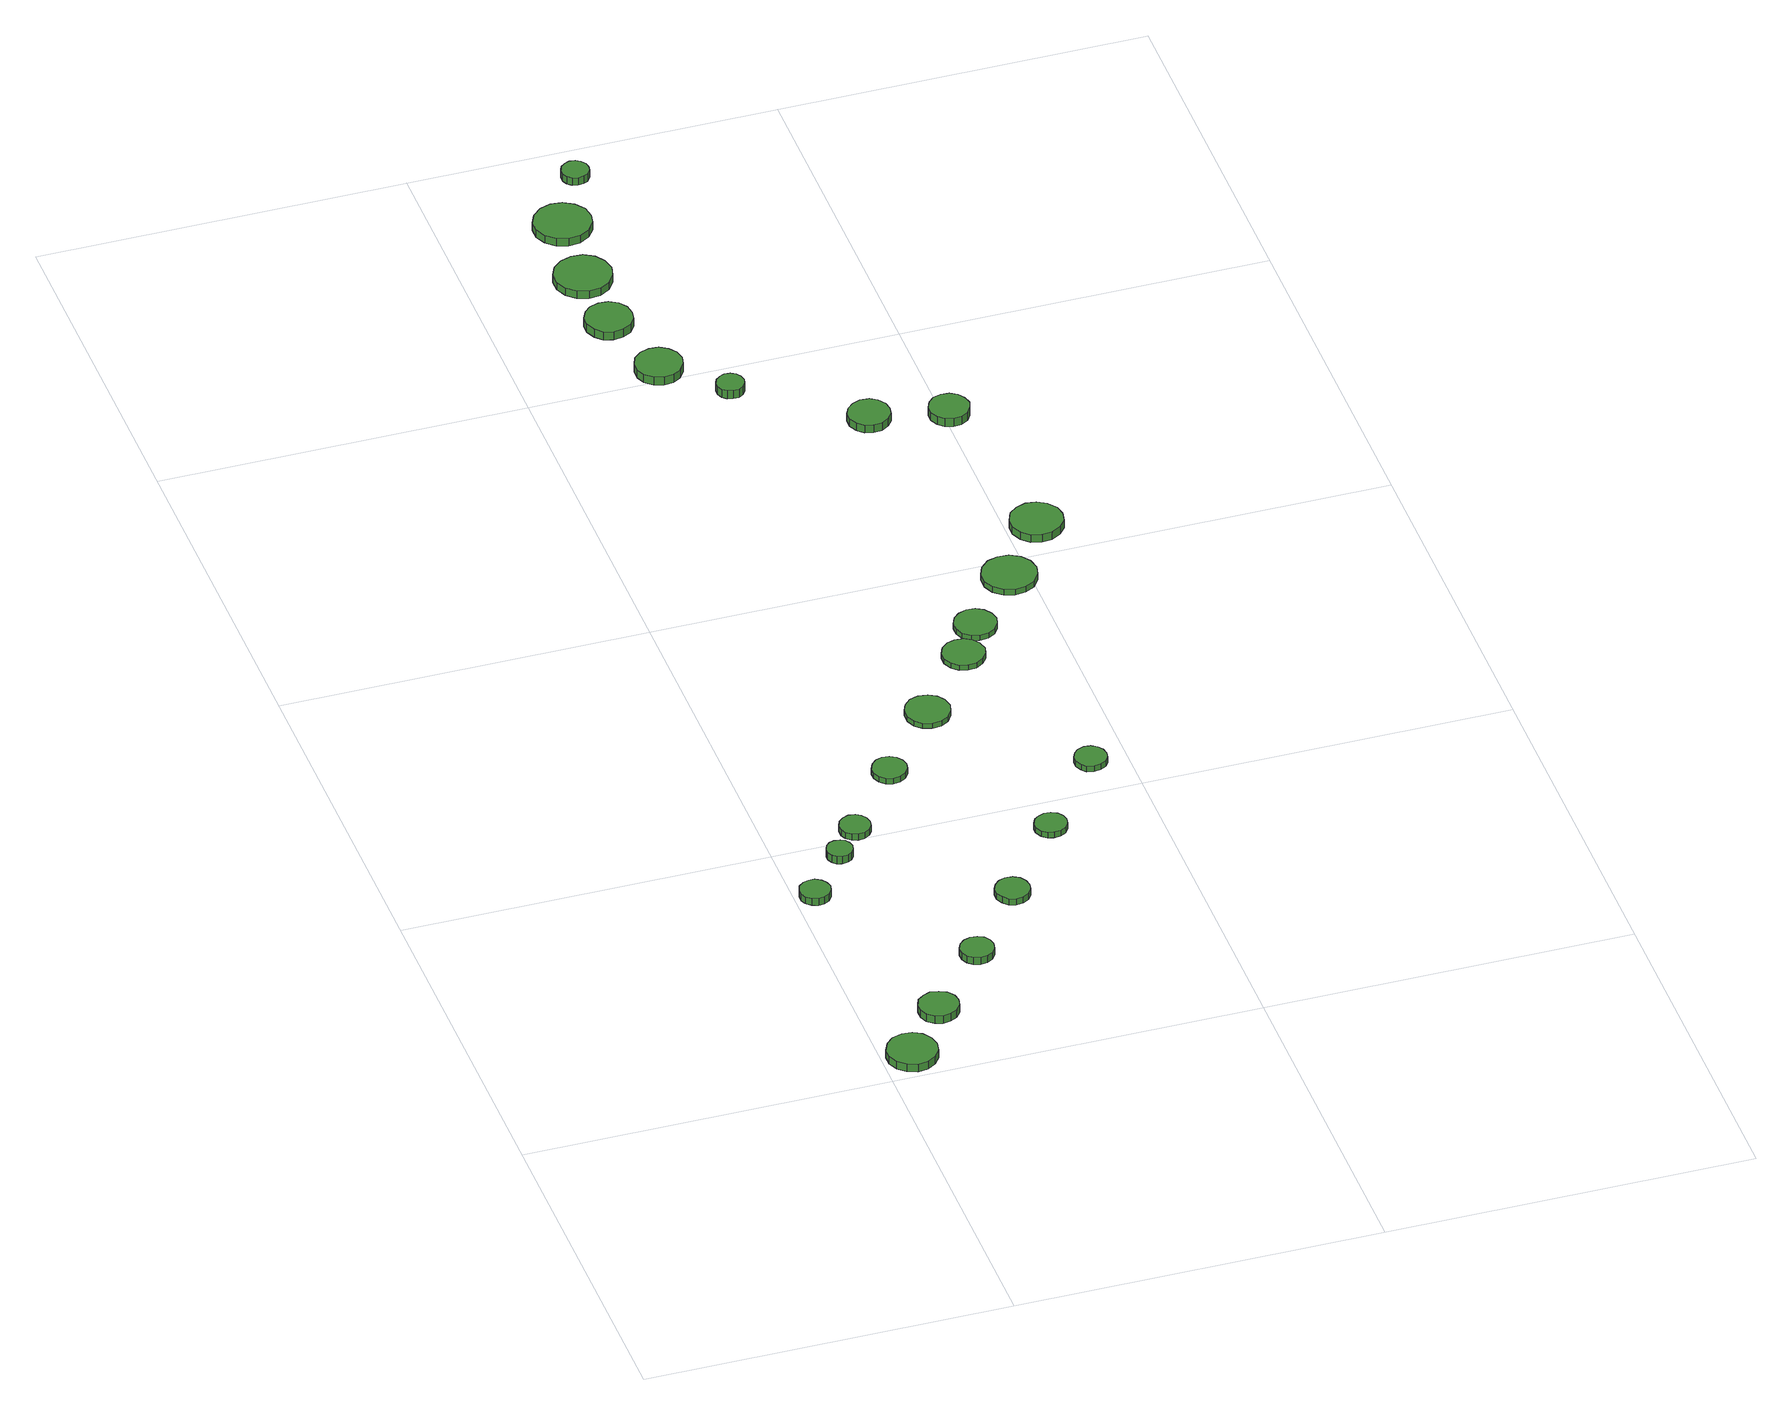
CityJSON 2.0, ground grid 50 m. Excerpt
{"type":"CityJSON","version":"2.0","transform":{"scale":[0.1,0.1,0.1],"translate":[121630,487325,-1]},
"CityObjects":{
"tree1":{"type":"SolitaryVegetationObject","attributes":{"function":"something"},"geometry":[{"type":"MultiSurface","lod":"1","boundaries":[[[0,1,2,3,4,5,6,7,8,9,10,11,12,13,14]],[[15,16,17,18,19,20,21,22,23,24,25,26,27,28,29]],[[0,29,28,1]],[[1,28,27,2]],[[2,27,26,3]],[[3,26,25,4]],[[4,25,24,5]],[[5,24,23,6]],[[6,23,22,7]],[[7,22,21,8]],[[8,21,20,9]],[[9,20,19,10]],[[10,19,18,11]],[[11,18,17,12]],[[12,17,16,13]],[[13,16,15,14]],[[14,15,29,0]]]}]},
"tree2":{"type":"SolitaryVegetationObject","attributes":{"function":"something"},"geometry":[{"type":"MultiSurface","lod":"1","boundaries":[[[30,31,32,33,34,35,36,37,38,39,40,41,42,43,44]],[[45,46,47,48,49,50,51,52,53,54,55,56,57,58,59]],[[30,59,58,31]],[[31,58,57,32]],[[32,57,56,33]],[[33,56,55,34]],[[34,55,54,35]],[[35,54,53,36]],[[36,53,52,37]],[[37,52,51,38]],[[38,51,50,39]],[[39,50,49,40]],[[40,49,48,41]],[[41,48,47,42]],[[42,47,46,43]],[[43,46,45,44]],[[44,45,59,30]]]}]},
"tree3":{"type":"SolitaryVegetationObject","attributes":{"function":"something"},"geometry":[{"type":"MultiSurface","lod":"1","boundaries":[[[60,61,62,63,64,65,66,67,68,69,70,71,72,73,74]],[[75,76,77,78,79,80,81,82,83,84,85,86,87,88,89]],[[60,89,88,61]],[[61,88,87,62]],[[62,87,86,63]],[[63,86,85,64]],[[64,85,84,65]],[[65,84,83,66]],[[66,83,82,67]],[[67,82,81,68]],[[68,81,80,69]],[[69,80,79,70]],[[70,79,78,71]],[[71,78,77,72]],[[72,77,76,73]],[[73,76,75,74]],[[74,75,89,60]]]}]},
"tree4":{"type":"SolitaryVegetationObject","attributes":{"function":"something"},"geometry":[{"type":"MultiSurface","lod":"1","boundaries":[[[90,91,92,93,94,95,96,97,98,99,100,101,102,103,104]],[[105,106,107,108,109,110,111,112,113,114,115,116,117,118,119]],[[90,119,118,91]],[[91,118,117,92]],[[92,117,116,93]],[[93,116,115,94]],[[94,115,114,95]],[[95,114,113,96]],[[96,113,112,97]],[[97,112,111,98]],[[98,111,110,99]],[[99,110,109,100]],[[100,109,108,101]],[[101,108,107,102]],[[102,107,106,103]],[[103,106,105,104]],[[104,105,119,90]]]}]},
"tree5":{"type":"SolitaryVegetationObject","attributes":{"function":"something"},"geometry":[{"type":"MultiSurface","lod":"1","boundaries":[[[120,121,122,123,124,125,126,127,128,129,130,131,132,133,134]],[[135,136,137,138,139,140,141,142,143,144,145,146,147,148,149]],[[120,149,148,121]],[[121,148,147,122]],[[122,147,146,123]],[[123,146,145,124]],[[124,145,144,125]],[[125,144,143,126]],[[126,143,142,127]],[[127,142,141,128]],[[128,141,140,129]],[[129,140,139,130]],[[130,139,138,131]],[[131,138,137,132]],[[132,137,136,133]],[[133,136,135,134]],[[134,135,149,120]]]}]},
"tree6":{"type":"SolitaryVegetationObject","attributes":{"function":"something"},"geometry":[{"type":"MultiSurface","lod":"1","boundaries":[[[150,151,152,153,154,155,156,157,158,159,160,161,162,163,164]],[[165,166,167,168,169,170,171,172,173,174,175,176,177,178,179]],[[150,179,178,151]],[[151,178,177,152]],[[152,177,176,153]],[[153,176,175,154]],[[154,175,174,155]],[[155,174,173,156]],[[156,173,172,157]],[[157,172,171,158]],[[158,171,170,159]],[[159,170,169,160]],[[160,169,168,161]],[[161,168,167,162]],[[162,167,166,163]],[[163,166,165,164]],[[164,165,179,150]]]}]},
"tree7":{"type":"SolitaryVegetationObject","attributes":{"function":"something"},"geometry":[{"type":"MultiSurface","lod":"1","boundaries":[[[180,181,182,183,184,185,186,187,188,189,190,191,192,193,194]],[[195,196,197,198,199,200,201,202,203,204,205,206,207,208,209]],[[180,209,208,181]],[[181,208,207,182]],[[182,207,206,183]],[[183,206,205,184]],[[184,205,204,185]],[[185,204,203,186]],[[186,203,202,187]],[[187,202,201,188]],[[188,201,200,189]],[[189,200,199,190]],[[190,199,198,191]],[[191,198,197,192]],[[192,197,196,193]],[[193,196,195,194]],[[194,195,209,180]]]}]},
"tree8":{"type":"SolitaryVegetationObject","attributes":{"function":"something"},"geometry":[{"type":"MultiSurface","lod":"1","boundaries":[[[210,211,212,213,214,215,216,217,218,219,220,221,222,223,224]],[[225,226,227,228,229,230,231,232,233,234,235,236,237,238,239]],[[210,239,238,211]],[[211,238,237,212]],[[212,237,236,213]],[[213,236,235,214]],[[214,235,234,215]],[[215,234,233,216]],[[216,233,232,217]],[[217,232,231,218]],[[218,231,230,219]],[[219,230,229,220]],[[220,229,228,221]],[[221,228,227,222]],[[222,227,226,223]],[[223,226,225,224]],[[224,225,239,210]]]}]},
"tree9":{"type":"SolitaryVegetationObject","attributes":{"function":"something"},"geometry":[{"type":"MultiSurface","lod":"1","boundaries":[[[240,241,242,243,244,245,246,247,248,249,250,251,252,253,254]],[[255,256,257,258,259,260,261,262,263,264,265,266,267,268,269]],[[240,269,268,241]],[[241,268,267,242]],[[242,267,266,243]],[[243,266,265,244]],[[244,265,264,245]],[[245,264,263,246]],[[246,263,262,247]],[[247,262,261,248]],[[248,261,260,249]],[[249,260,259,250]],[[250,259,258,251]],[[251,258,257,252]],[[252,257,256,253]],[[253,256,255,254]],[[254,255,269,240]]]}]},
"tree10":{"type":"SolitaryVegetationObject","attributes":{"function":"something"},"geometry":[{"type":"MultiSurface","lod":"1","boundaries":[[[270,271,272,273,274,275,276,277,278,279,280,281,282,283,284]],[[285,286,287,288,289,290,291,292,293,294,295,296,297,298,299]],[[270,299,298,271]],[[271,298,297,272]],[[272,297,296,273]],[[273,296,295,274]],[[274,295,294,275]],[[275,294,293,276]],[[276,293,292,277]],[[277,292,291,278]],[[278,291,290,279]],[[279,290,289,280]],[[280,289,288,281]],[[281,288,287,282]],[[282,287,286,283]],[[283,286,285,284]],[[284,285,299,270]]]}]},
"tree11":{"type":"SolitaryVegetationObject","attributes":{"function":"something"},"geometry":[{"type":"MultiSurface","lod":"1","boundaries":[[[300,301,302,303,304,305,306,307,308,309,310,311,312,313,314]],[[315,316,317,318,319,320,321,322,323,324,325,326,327,328,329]],[[300,329,328,301]],[[301,328,327,302]],[[302,327,326,303]],[[303,326,325,304]],[[304,325,324,305]],[[305,324,323,306]],[[306,323,322,307]],[[307,322,321,308]],[[308,321,320,309]],[[309,320,319,310]],[[310,319,318,311]],[[311,318,317,312]],[[312,317,316,313]],[[313,316,315,314]],[[314,315,329,300]]]}]},
"tree12":{"type":"SolitaryVegetationObject","attributes":{"function":"something"},"geometry":[{"type":"MultiSurface","lod":"1","boundaries":[[[330,331,332,333,334,335,336,337,338,339,340,341,342,343,344]],[[345,346,347,348,349,350,351,352,353,354,355,356,357,358,359]],[[330,359,358,331]],[[331,358,357,332]],[[332,357,356,333]],[[333,356,355,334]],[[334,355,354,335]],[[335,354,353,336]],[[336,353,352,337]],[[337,352,351,338]],[[338,351,350,339]],[[339,350,349,340]],[[340,349,348,341]],[[341,348,347,342]],[[342,347,346,343]],[[343,346,345,344]],[[344,345,359,330]]]}]},
"tree13":{"type":"SolitaryVegetationObject","attributes":{"function":"something"},"geometry":[{"type":"MultiSurface","lod":"1","boundaries":[[[360,361,362,363,364,365,366,367,368,369,370,371,372,373,374]],[[375,376,377,378,379,380,381,382,383,384,385,386,387,388,389]],[[360,389,388,361]],[[361,388,387,362]],[[362,387,386,363]],[[363,386,385,364]],[[364,385,384,365]],[[365,384,383,366]],[[366,383,382,367]],[[367,382,381,368]],[[368,381,380,369]],[[369,380,379,370]],[[370,379,378,371]],[[371,378,377,372]],[[372,377,376,373]],[[373,376,375,374]],[[374,375,389,360]]]}]},
"tree14":{"type":"SolitaryVegetationObject","attributes":{"function":"something"},"geometry":[{"type":"MultiSurface","lod":"1","boundaries":[[[390,391,392,393,394,395,396,397,398,399,400,401,402,403,404]],[[405,406,407,408,409,410,411,412,413,414,415,416,417,418,419]],[[390,419,418,391]],[[391,418,417,392]],[[392,417,416,393]],[[393,416,415,394]],[[394,415,414,395]],[[395,414,413,396]],[[396,413,412,397]],[[397,412,411,398]],[[398,411,410,399]],[[399,410,409,400]],[[400,409,408,401]],[[401,408,407,402]],[[402,407,406,403]],[[403,406,405,404]],[[404,405,419,390]]]}]},
"tree15":{"type":"SolitaryVegetationObject","attributes":{"function":"something"},"geometry":[{"type":"MultiSurface","lod":"1","boundaries":[[[420,421,422,423,424,425,426,427,428,429,430,431,432,433,434]],[[435,436,437,438,439,440,441,442,443,444,445,446,447,448,449]],[[420,449,448,421]],[[421,448,447,422]],[[422,447,446,423]],[[423,446,445,424]],[[424,445,444,425]],[[425,444,443,426]],[[426,443,442,427]],[[427,442,441,428]],[[428,441,440,429]],[[429,440,439,430]],[[430,439,438,431]],[[431,438,437,432]],[[432,437,436,433]],[[433,436,435,434]],[[434,435,449,420]]]}]},
"tree16":{"type":"SolitaryVegetationObject","attributes":{"function":"something"},"geometry":[{"type":"MultiSurface","lod":"1","boundaries":[[[450,451,452,453,454,455,456,457,458,459,460,461,462,463,464]],[[465,466,467,468,469,470,471,472,473,474,475,476,477,478,479]],[[450,479,478,451]],[[451,478,477,452]],[[452,477,476,453]],[[453,476,475,454]],[[454,475,474,455]],[[455,474,473,456]],[[456,473,472,457]],[[457,472,471,458]],[[458,471,470,459]],[[459,470,469,460]],[[460,469,468,461]],[[461,468,467,462]],[[462,467,466,463]],[[463,466,465,464]],[[464,465,479,450]]]}]},
"tree17":{"type":"SolitaryVegetationObject","attributes":{"function":"something"},"geometry":[{"type":"MultiSurface","lod":"1","boundaries":[[[480,481,482,483,484,485,486,487,488,489,490,491,492,493,494]],[[495,496,497,498,499,500,501,502,503,504,505,506,507,508,509]],[[480,509,508,481]],[[481,508,507,482]],[[482,507,506,483]],[[483,506,505,484]],[[484,505,504,485]],[[485,504,503,486]],[[486,503,502,487]],[[487,502,501,488]],[[488,501,500,489]],[[489,500,499,490]],[[490,499,498,491]],[[491,498,497,492]],[[492,497,496,493]],[[493,496,495,494]],[[494,495,509,480]]]}]},
"tree18":{"type":"SolitaryVegetationObject","attributes":{"function":"something"},"geometry":[{"type":"MultiSurface","lod":"1","boundaries":[[[510,511,512,513,514,515,516,517,518,519,520,521,522,523,524]],[[525,526,527,528,529,530,531,532,533,534,535,536,537,538,539]],[[510,539,538,511]],[[511,538,537,512]],[[512,537,536,513]],[[513,536,535,514]],[[514,535,534,515]],[[515,534,533,516]],[[516,533,532,517]],[[517,532,531,518]],[[518,531,530,519]],[[519,530,529,520]],[[520,529,528,521]],[[521,528,527,522]],[[522,527,526,523]],[[523,526,525,524]],[[524,525,539,510]]]}]},
"tree19":{"type":"SolitaryVegetationObject","attributes":{"function":"something"},"geometry":[{"type":"MultiSurface","lod":"1","boundaries":[[[540,541,542,543,544,545,546,547,548,549,550,551,552,553,554]],[[555,556,557,558,559,560,561,562,563,564,565,566,567,568,569]],[[540,569,568,541]],[[541,568,567,542]],[[542,567,566,543]],[[543,566,565,544]],[[544,565,564,545]],[[545,564,563,546]],[[546,563,562,547]],[[547,562,561,548]],[[548,561,560,549]],[[549,560,559,550]],[[550,559,558,551]],[[551,558,557,552]],[[552,557,556,553]],[[553,556,555,554]],[[554,555,569,540]]]}]},
"tree20":{"type":"SolitaryVegetationObject","attributes":{"function":"something"},"geometry":[{"type":"MultiSurface","lod":"1","boundaries":[[[570,571,572,573,574,575,576,577,578,579,580,581,582,583,584]],[[585,586,587,588,589,590,591,592,593,594,595,596,597,598,599]],[[570,599,598,571]],[[571,598,597,572]],[[572,597,596,573]],[[573,596,595,574]],[[574,595,594,575]],[[575,594,593,576]],[[576,593,592,577]],[[577,592,591,578]],[[578,591,590,579]],[[579,590,589,580]],[[580,589,588,581]],[[581,588,587,582]],[[582,587,586,583]],[[583,586,585,584]],[[584,585,599,570]]]}]},
"tree21":{"type":"SolitaryVegetationObject","attributes":{"function":"something"},"geometry":[{"type":"MultiSurface","lod":"1","boundaries":[[[600,601,602,603,604,605,606,607,608,609,610,611,612,613,614]],[[615,616,617,618,619,620,621,622,623,624,625,626,627,628,629]],[[600,629,628,601]],[[601,628,627,602]],[[602,627,626,603]],[[603,626,625,604]],[[604,625,624,605]],[[605,624,623,606]],[[606,623,622,607]],[[607,622,621,608]],[[608,621,620,609]],[[609,620,619,610]],[[610,619,618,611]],[[611,618,617,612]],[[612,617,616,613]],[[613,616,615,614]],[[614,615,629,600]]]}]},
"tree22":{"type":"SolitaryVegetationObject","attributes":{"function":"something"},"geometry":[{"type":"MultiSurface","lod":"1","boundaries":[[[630,631,632,633,634,635,636,637,638,639,640,641,642,643,644]],[[645,646,647,648,649,650,651,652,653,654,655,656,657,658,659]],[[630,659,658,631]],[[631,658,657,632]],[[632,657,656,633]],[[633,656,655,634]],[[634,655,654,635]],[[635,654,653,636]],[[636,653,652,637]],[[637,652,651,638]],[[638,651,650,639]],[[639,650,649,640]],[[640,649,648,641]],[[641,648,647,642]],[[642,647,646,643]],[[643,646,645,644]],[[644,645,659,630]]]}]},
"tree23":{"type":"SolitaryVegetationObject","attributes":{"function":"something"},"geometry":[{"type":"MultiSurface","lod":"1","boundaries":[[[660,661,662,663,664,665,666,667,668,669,670,671,672,673,674]],[[675,676,677,678,679,680,681,682,683,684,685,686,687,688,689]],[[660,689,688,661]],[[661,688,687,662]],[[662,687,686,663]],[[663,686,685,664]],[[664,685,684,665]],[[665,684,683,666]],[[666,683,682,667]],[[667,682,681,668]],[[668,681,680,669]],[[669,680,679,670]],[[670,679,678,671]],[[671,678,677,672]],[[672,677,676,673]],[[673,676,675,674]],[[674,675,689,660]]]}]}
},
"vertices":[
[74,43,18],[71,57,18],[63,69,18],[51,76,18],[37,77,18],[23,73,18],[13,63,18],[7,50,18],[7,36,18],[13,23,18],[23,14,18],[37,9,18],[51,11,18],[63,18,18],[71,29,18],[71,29,6],[63,18,6],[51,11,6],[37,9,6],[23,14,6],[13,23,6],[7,36,6],[7,50,6],[13,63,6],[23,73,6],[37,77,6],[51,76,6],[63,69,6],[71,57,6],[74,43,6],
[129,123,18],[127,134,18],[120,143,18],[110,148,18],[99,150,18],[89,146,18],[80,139,18],[76,129,18],[76,117,18],[80,107,18],[89,100,18],[99,96,18],[110,98,18],[120,103,18],[127,112,18],[127,112,6],[120,103,6],[110,98,6],[99,96,6],[89,100,6],[80,107,6],[76,117,6],[76,129,6],[80,139,6],[89,146,6],[99,150,6],[110,148,6],[120,143,6],[127,134,6],[129,123,6],
[48,403,18],[46,411,18],[41,418,18],[33,423,18],[25,423,18],[17,421,18],[10,415,18],[7,407,18],[7,398,18],[10,391,18],[17,385,18],[25,382,18],[33,383,18],[41,387,18],[46,394,18],[46,394,7],[41,387,7],[33,383,7],[25,382,7],[17,385,7],[10,391,7],[7,398,7],[7,407,7],[10,415,7],[17,421,7],[25,423,7],[33,423,7],[41,418,7],[46,411,7],[48,403,7],
[101,473,20],[99,480,20],[95,486,20],[89,489,20],[81,490,20],[74,488,20],[69,483,20],[66,476,20],[66,469,20],[69,462,20],[74,457,20],[81,455,20],[89,456,20],[95,459,20],[99,465,20],[99,465,8],[95,459,8],[89,456,8],[81,455,8],[74,457,8],[69,462,8],[66,469,8],[66,476,8],[69,483,8],[74,488,8],[81,490,8],[89,489,8],[95,486,8],[99,480,8],[101,473,8],
[209,223,17],[207,232,17],[202,240,17],[194,244,17],[184,245,17],[175,242,17],[168,236,17],[164,227,17],[164,218,17],[168,209,17],[175,203,17],[184,200,17],[194,201,17],[202,206,17],[207,213,17],[207,213,6],[202,206,6],[194,201,6],[184,200,6],[175,203,6],[168,209,6],[164,218,6],[164,227,6],[168,236,6],[175,242,6],[184,245,6],[194,244,6],[202,240,6],[207,232,6],[209,223,6],
[139,517,18],[137,525,18],[132,532,18],[125,537,18],[116,538,18],[108,535,18],[101,529,18],[98,521,18],[98,512,18],[101,505,18],[108,499,18],[116,496,18],[125,497,18],[132,501,18],[137,508,18],[137,508,8],[132,501,8],[125,497,8],[116,496,8],[108,499,8],[101,505,8],[98,512,8],[98,521,8],[101,529,8],[108,535,8],[116,538,8],[125,537,8],[132,532,8],[137,525,8],[139,517,8],
[292,328,17],[290,337,17],[285,345,17],[276,350,17],[266,351,17],[257,348,17],[250,341,17],[246,333,17],[246,323,17],[250,314,17],[257,307,17],[266,304,17],[276,305,17],[285,310,17],[290,318,17],[290,318,7],[285,310,7],[276,305,7],[266,304,7],[257,307,7],[250,314,7],[246,323,7],[246,333,7],[250,341,7],[257,348,7],[266,351,7],[276,350,7],[285,345,7],[290,337,7],[292,328,7],
[221,618,18],[219,627,18],[213,635,18],[205,640,18],[195,641,18],[186,638,18],[179,631,18],[175,622,18],[175,613,18],[179,604,18],[186,597,18],[195,594,18],[205,595,18],[213,600,18],[219,608,18],[219,608,9],[213,600,9],[205,595,9],[195,594,9],[186,597,9],[179,604,9],[175,613,9],[175,622,9],[179,631,9],[186,638,9],[195,641,9],[205,640,9],[213,635,9],[219,627,9],[221,618,9],
[380,444,17],[378,453,17],[373,460,17],[365,464,17],[356,465,17],[348,462,17],[341,457,17],[337,448,17],[337,440,17],[341,431,17],[348,425,17],[356,423,17],[365,424,17],[373,428,17],[378,435,17],[378,435,8],[373,428,8],[365,424,8],[356,423,8],[348,425,8],[341,431,8],[337,440,8],[337,448,8],[341,457,8],[348,462,8],[356,465,8],[365,464,8],[373,460,8],[378,453,8],[380,444,8],
[313,719,18],[310,732,18],[303,742,18],[292,748,18],[279,750,18],[267,746,18],[258,737,18],[253,726,18],[253,713,18],[258,701,18],[267,693,18],[279,689,18],[292,690,18],[303,697,18],[310,707,18],[310,707,10],[303,697,10],[292,690,10],[279,689,10],[267,693,10],[258,701,10],[253,713,10],[253,726,10],[258,737,10],[267,746,10],[279,750,10],[292,748,10],[303,742,10],[310,732,10],[313,719,10],
[393,820,18],[390,832,18],[383,841,18],[373,847,18],[361,848,18],[350,845,18],[341,837,18],[336,826,18],[336,814,18],[341,803,18],[350,795,18],[361,792,18],[373,793,18],[383,799,18],[390,808,18],[390,808,10],[383,799,10],[373,793,10],[361,792,10],[350,795,10],[341,803,10],[336,814,10],[336,826,10],[341,837,10],[350,845,10],[361,848,10],[373,847,10],[383,841,10],[390,832,10],[393,820,10],
[472,560,18],[470,569,18],[465,576,18],[457,581,18],[448,582,18],[439,579,18],[433,573,18],[429,565,18],[429,556,18],[433,547,18],[439,541,18],[448,539,18],[457,540,18],[465,544,18],[470,551,18],[470,551,9],[465,544,9],[457,540,9],[448,539,9],[439,541,9],[433,547,9],[429,556,9],[429,565,9],[433,573,9],[439,579,9],[448,582,9],[457,581,9],[465,576,9],[470,569,9],[472,560,9],
[213,1516,25],[210,1529,25],[202,1539,25],[191,1546,25],[178,1547,25],[165,1543,25],[155,1534,25],[150,1522,25],[150,1509,25],[155,1497,25],[165,1488,25],[178,1484,25],[191,1485,25],[202,1492,25],[210,1503,25],[210,1503,12],[202,1492,12],[191,1485,12],[178,1484,12],[165,1488,12],[155,1497,12],[150,1509,12],[150,1522,12],[155,1534,12],[165,1543,12],[178,1547,12],[191,1546,12],[202,1539,12],[210,1529,12],[213,1516,12],
[182,1628,24],[180,1641,24],[172,1652,24],[160,1659,24],[147,1660,24],[134,1656,24],[125,1647,24],[119,1635,24],[119,1622,24],[125,1609,24],[134,1600,24],[147,1596,24],[160,1598,24],[172,1604,24],[180,1615,24],[180,1615,11],[172,1604,11],[160,1598,11],[147,1596,11],[134,1600,11],[125,1609,11],[119,1622,11],[119,1635,11],[125,1647,11],[134,1656,11],[147,1660,11],[160,1659,11],[172,1652,11],[180,1641,11],[182,1628,11],
[427,875,18],[424,887,18],[417,897,18],[407,903,18],[395,904,18],[384,900,18],[375,892,18],[370,881,18],[370,869,18],[375,858,18],[384,850,18],[395,847,18],[407,848,18],[417,854,18],[424,864,18],[424,864,10],[417,854,10],[407,848,10],[395,847,10],[384,850,10],[375,858,10],[370,869,10],[370,881,10],[375,892,10],[384,900,10],[395,904,10],[407,903,10],[417,897,10],[424,887,10],[427,875,10],
[186,1724,26],[182,1740,26],[173,1753,26],[159,1761,26],[143,1762,26],[128,1757,26],[116,1747,26],[109,1732,26],[109,1716,26],[116,1701,26],[128,1690,26],[143,1685,26],[159,1687,26],[173,1695,26],[182,1708,26],[182,1708,14],[173,1695,14],[159,1687,14],[143,1685,14],[128,1690,14],[116,1701,14],[109,1716,14],[109,1732,14],[116,1747,14],[128,1757,14],[143,1762,14],[159,1761,14],[173,1753,14],[182,1740,14],[186,1724,14],
[274,1447,25],[272,1455,25],[268,1461,25],[261,1465,25],[253,1466,25],[246,1463,25],[240,1458,25],[237,1451,25],[237,1443,25],[240,1436,25],[246,1431,25],[253,1429,25],[261,1429,25],[268,1433,25],[272,1440,25],[272,1440,12],[268,1433,12],[261,1429,12],[253,1429,12],[246,1431,12],[240,1436,12],[237,1443,12],[237,1451,12],[240,1458,12],[246,1463,12],[253,1466,12],[261,1465,12],[268,1461,12],[272,1455,12],[274,1447,12],
[196,1838,25],[193,1854,25],[183,1867,25],[169,1875,25],[153,1877,25],[138,1872,25],[126,1861,25],[119,1846,25],[119,1830,25],[126,1816,25],[138,1805,25],[153,1800,25],[169,1802,25],[183,1810,25],[193,1823,25],[193,1823,13],[183,1810,13],[169,1802,13],[153,1800,13],[138,1805,13],[126,1816,13],[119,1830,13],[119,1846,13],[126,1861,13],[138,1872,13],[153,1877,13],[169,1875,13],[183,1867,13],[193,1854,13],[196,1838,13],
[509,962,18],[506,977,18],[497,989,18],[483,997,18],[468,998,18],[454,994,18],[442,983,18],[436,969,18],[436,954,18],[442,940,18],[454,930,18],[468,925,18],[483,927,18],[497,934,18],[506,947,18],[506,947,9],[497,934,9],[483,927,9],[468,925,9],[454,930,9],[442,940,9],[436,954,9],[436,969,9],[442,983,9],[454,994,9],[468,998,9],[483,997,9],[497,989,9],[506,977,9],[509,962,9],
[225,1938,24],[224,1946,24],[219,1952,24],[213,1956,24],[205,1957,24],[198,1954,24],[192,1949,24],[189,1942,24],[189,1934,24],[192,1927,24],[198,1922,24],[205,1920,24],[213,1921,24],[219,1924,24],[224,1931,24],[224,1931,12],[219,1924,12],[213,1921,12],[205,1920,12],[198,1922,12],[192,1927,12],[189,1934,12],[189,1942,12],[192,1949,12],[198,1954,12],[205,1957,12],[213,1956,12],[219,1952,12],[224,1946,12],[225,1938,12],
[433,1334,23],[431,1345,23],[424,1355,23],[414,1361,23],[402,1362,23],[391,1358,23],[382,1350,23],[377,1340,23],[377,1328,23],[382,1317,23],[391,1309,23],[402,1306,23],[414,1307,23],[424,1313,23],[431,1322,23],[431,1322,11],[424,1313,11],[414,1307,11],[402,1306,11],[391,1309,11],[382,1317,11],[377,1328,11],[377,1340,11],[382,1350,11],[391,1358,11],[402,1362,11],[414,1361,11],[424,1355,11],[431,1345,11],[433,1334,11],
[575,1056,21],[572,1070,21],[563,1082,21],[550,1089,21],[536,1091,21],[522,1086,21],[511,1077,21],[505,1063,21],[505,1049,21],[511,1035,21],[522,1025,21],[536,1021,21],[550,1022,21],[563,1030,21],[572,1041,21],[572,1041,9],[563,1030,9],[550,1022,9],[536,1021,9],[522,1025,9],[511,1035,9],[505,1049,9],[505,1063,9],[511,1077,9],[522,1086,9],[536,1091,9],[550,1089,9],[563,1082,9],[572,1070,9],[575,1056,9],
[534,1314,23],[531,1325,23],[525,1334,23],[515,1340,23],[504,1341,23],[493,1338,23],[485,1330,23],[480,1320,23],[480,1309,23],[485,1298,23],[493,1291,23],[504,1287,23],[515,1288,23],[525,1294,23],[531,1303,23],[531,1303,10],[525,1294,10],[515,1288,10],[504,1287,10],[493,1291,10],[485,1298,10],[480,1309,10],[480,1320,10],[485,1330,10],[493,1338,10],[504,1341,10],[515,1340,10],[525,1334,10],[531,1325,10],[534,1314,10]
]}
